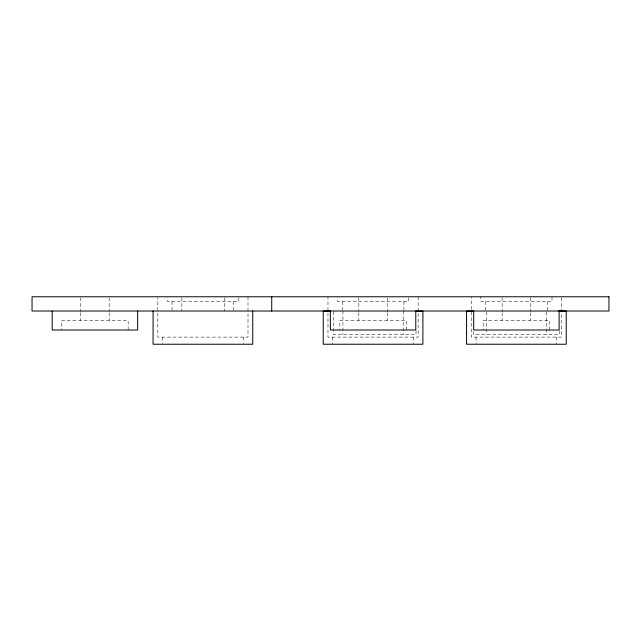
<?xml version="1.0" encoding="UTF-8"?>
<svg xmlns="http://www.w3.org/2000/svg" width="641" height="641" viewBox="0 0 641 641"><rect width="100%" height="100%" fill="white"/><g stroke="black" fill="none" stroke-linecap="round" stroke-linejoin="round"><path stroke-width="0.48" stroke-dasharray="3.21 2.4" d="M561.492 297.753L561.492 337.11L471.311 337.11L471.311 296.767M559.353 330.78L559.353 334.738L473.443 334.738L473.443 330.78M556.741 337.11L556.741 344.233M551.997 296.767L551.997 301.518L480.806 301.518L480.806 296.767M549.625 330.003L549.625 320.516L483.178 320.516L483.178 330.003M547.246 301.518L547.246 311.021M546.541 311.999L546.541 334.738M530.636 297.72L530.636 311.606M530.636 312.6L530.636 320.516M502.159 297.72L502.159 311.606M502.159 312.6L502.159 320.516M486.263 311.999L486.263 334.738M485.549 301.518L485.549 310.068M476.055 337.11L476.055 344.233M418.156 296.767L418.156 337.11L327.976 337.11L327.976 296.767M416.017 330.78L416.017 334.738L333.432 334.738L333.432 311.005M413.405 337.11L413.405 344.233M408.662 297.72L408.662 301.518L337.47 301.518L337.47 297.72M406.29 330.003L406.29 320.516L339.842 320.516L339.842 330.003M403.918 301.518L403.918 310.068M403.205 311.005L403.205 334.738M387.3 297.72L387.3 311.606M387.3 312.6L387.3 320.516M358.824 297.72L358.824 311.606M358.824 312.6L358.824 320.516M342.927 311.005L342.927 334.738M342.214 301.518L342.214 310.068M332.719 337.11L332.719 344.233M248.003 296.767L248.003 337.11L157.822 337.11L157.822 297.753M243.26 337.11L243.26 343.344M238.508 297.72L238.508 301.518L167.317 301.518L167.317 297.72M233.765 301.518L233.765 310.068M224.558 297.72L224.558 311.021M181.844 297.72L181.844 311.021M172.06 301.518L172.06 310.068M162.574 337.11L162.574 343.344M128.16 330.003L128.16 320.516L61.712 320.516L61.712 330.003M109.178 297.761L109.178 311.606M109.178 312.6L109.178 320.516M80.702 297.761L80.702 311.606M80.702 312.6L80.702 320.516"/><path stroke-width="0.96" d="M473.539 311.077L466.568 311.077L466.568 344.233L566.235 344.233L566.235 311.005L558.263 311.013M330.203 311.013L323.232 311.005L323.232 344.233L422.9 344.233L422.9 311.077L415.921 311.077M559.112 311.021L559.112 330.003L473.683 330.003L473.683 311.021M415.777 311.021L415.777 330.003L330.347 330.003L330.347 311.021M271.736 296.767L271.736 311.021M252.746 311.005L252.746 344.233L153.079 344.233L153.079 311.005M137.655 311.021L137.655 330.003L52.217 330.003L52.217 311.021M608.95 296.767L32.05 296.767L32.05 311.021L608.95 311.021L608.95 296.767"/></g></svg>
